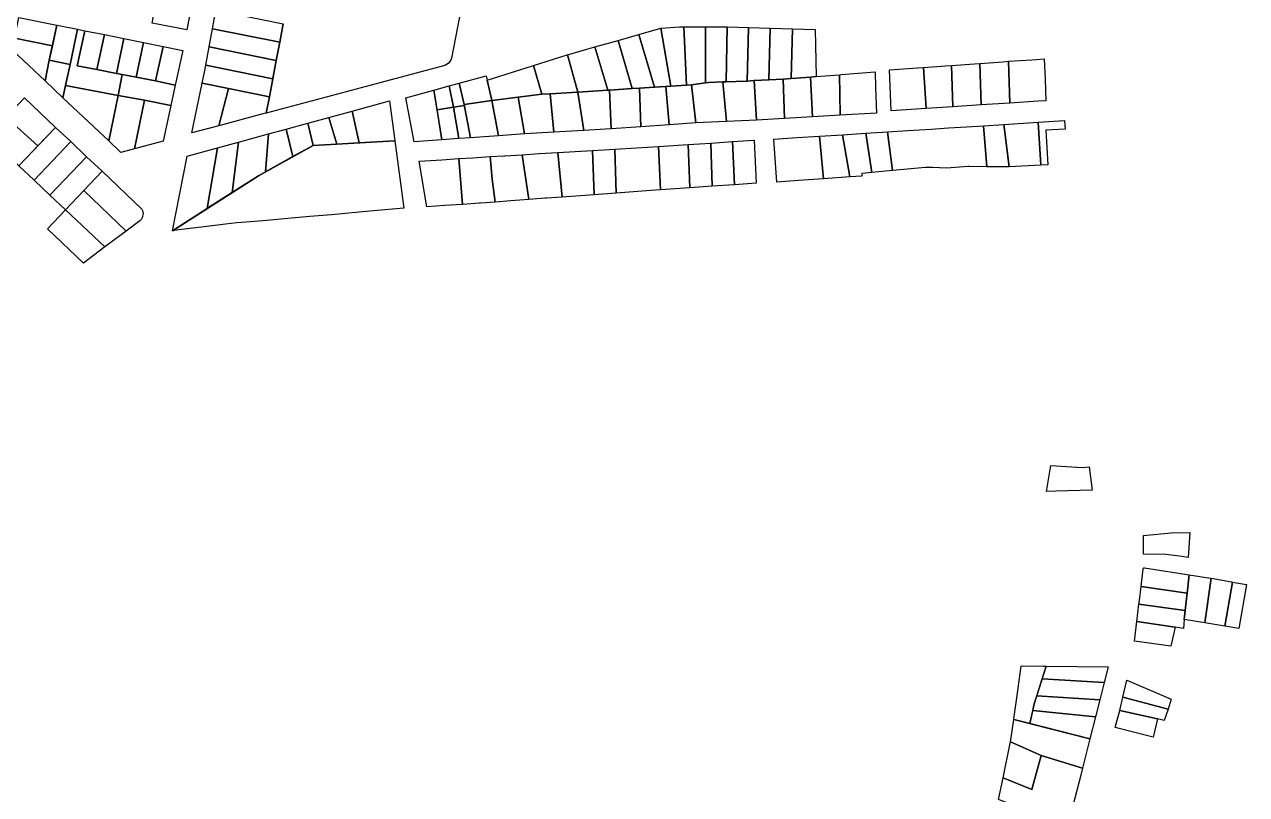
# Model space of a CAD drawing. Header units: millimetres. Extents: x 522658 to 553925, y 7796479 to 7820139.
# Drawn here: x 539905 to 540596, y 7805538 to 7805974 of the extents above; entities that cross this region are included whole.
import ezdxf

# ---------------------------------------------------------------- set-up
doc = ezdxf.new("R2010")
doc.units = ezdxf.units.MM
doc.layers.add('ZONA RESIDENCIAL 2 (ZR_2)', color=2, linetype='Continuous')

msp = doc.modelspace()

# ---------------------------------------------------------------- linework, layer by layer
at = {"layer": 'ZONA RESIDENCIAL 2 (ZR_2)'}
msp.add_lwpolyline([(540154.6, 7805994.67), (540146.75, 7805954.41), (540146.31, 7805953.33), (540145.69, 7805952.34), (540144.91, 7805951.47), (540144, 7805950.74), (540142.98, 7805950.17), (540106.96, 7805940.7), (540042.02, 7805923.35), (540043.77, 7805932.51), (540047.7, 7805953.11), (540049.66, 7805963.41), (540051.65, 7805973.83)], dxfattribs=at)
for points in [[(539999.45, 7805983.12), (539997.01, 7805970.46), (539977.38, 7805974.26), (539979.83, 7805986.96), (539999.45, 7805983.12)], [(540051.65, 7805973.83), (540049.66, 7805963.41), (540011.57, 7805971.1), (540013.5, 7805981.53), (540051.65, 7805973.83)], [(539921.02, 7805961.43), (539899.75, 7805965.73), (539899.87, 7805966.35), (539902.05, 7805977.51), (539923.53, 7805973.17), (539921.02, 7805961.43)], [(539919.28, 7805953.27), (539923.53, 7805973.17), (539923.67, 7805973.14), (539935.29, 7805970.79), (539931.03, 7805950.9), (539919.28, 7805953.27)], [(539960.56, 7805945.2), (539958.16, 7805933.36), (539928.48, 7805938.99), (539931.03, 7805950.9), (539935.29, 7805970.79), (539939.4, 7805969.96), (539935.09, 7805950.1), (539946.19, 7805947.99), (539957.26, 7805945.78), (539960.56, 7805945.2)], [(539935.09, 7805950.1), (539939.4, 7805969.96), (539950.47, 7805967.72), (539946.19, 7805947.99), (539935.09, 7805950.1)], [(539946.19, 7805947.99), (539950.47, 7805967.72), (539961.54, 7805965.48), (539957.26, 7805945.78), (539946.19, 7805947.99)], [(540049.66, 7805963.41), (540047.7, 7805953.11), (540009.67, 7805960.79), (540011.57, 7805971.1), (540049.66, 7805963.41)], [(540261.56, 7805937.9), (540253.12, 7805937.47), (540249.04, 7805937.26), (540241.11, 7805964.48), (540252.68, 7805967.76), (540261.56, 7805937.9)], [(540270.82, 7805938.55), (540267.99, 7805938.35), (540261.56, 7805937.9), (540252.68, 7805967.76), (540265.23, 7805971.31), (540270.82, 7805938.55)], [(540278.16, 7805972.18), (540279.68, 7805939.18), (540270.82, 7805938.55), (540265.23, 7805971.31), (540265.38, 7805971.35), (540275.7, 7805972.19), (540278.16, 7805972.18)], [(540290.42, 7805972.12), (540290.4, 7805940.43), (540282.48, 7805939.38), (540279.68, 7805939.18), (540278.16, 7805972.18), (540290.42, 7805972.12)], [(540302.62, 7805972.07), (540302.17, 7805941.03), (540300.24, 7805940.96), (540292.13, 7805940.66), (540290.4, 7805940.43), (540290.42, 7805972.12), (540302.62, 7805972.07)], [(540314.71, 7805971.73), (540313.97, 7805941.48), (540313.35, 7805941.45), (540302.17, 7805941.03), (540302.62, 7805972.07), (540314.71, 7805971.73)], [(540327.01, 7805971.39), (540326.3, 7805942.14), (540317.93, 7805941.7), (540313.97, 7805941.48), (540314.71, 7805971.73), (540327.01, 7805971.39)], [(540339.71, 7805971.04), (540338.88, 7805942.82), (540334.41, 7805942.58), (540326.3, 7805942.14), (540327.01, 7805971.39), (540339.71, 7805971.04)], [(540352.43, 7805970.68), (540353.08, 7805943.95), (540349.83, 7805943.69), (540338.88, 7805942.82), (540339.71, 7805971.04), (540352.43, 7805970.68)], [(539921.02, 7805961.43), (539919.28, 7805953.27), (539916.89, 7805941.49), (539898.41, 7805958.9), (539899.75, 7805965.73), (539921.02, 7805961.43)], [(539957.26, 7805945.78), (539961.54, 7805965.48), (539972.62, 7805963.35), (539968.34, 7805943.65), (539960.56, 7805945.2), (539957.26, 7805945.78)], [(539968.34, 7805943.65), (539972.62, 7805963.35), (539983.68, 7805961), (539979.44, 7805941.49), (539968.34, 7805943.65)], [(539979.44, 7805941.49), (539983.68, 7805961), (539994.75, 7805958.76), (539990.49, 7805939.17), (539979.44, 7805941.49)], [(540047.7, 7805953.11), (540045.73, 7805942.79), (540007.76, 7805950.46), (540009.67, 7805960.79), (540047.7, 7805953.11)], [(540235.25, 7805936.29), (540218.31, 7805935.1), (540218.17, 7805935.09), (540212.34, 7805956.34), (540227.93, 7805960.75), (540235.25, 7805936.29)], [(540249.04, 7805937.26), (540236.2, 7805936.36), (540235.25, 7805936.29), (540227.93, 7805960.75), (540241.11, 7805964.48), (540249.04, 7805937.26)], [(539931.03, 7805950.9), (539928.48, 7805938.99), (539926.98, 7805931.99), (539916.89, 7805941.49), (539919.28, 7805953.27), (539931.03, 7805950.9)], [(540218.17, 7805935.09), (540202.5, 7805934.24), (540197.91, 7805933.98), (540193.07, 7805950.28), (540212.22, 7805956.31), (540212.34, 7805956.34), (540218.17, 7805935.09)], [(540462.55, 7805928.98), (540446.28, 7805927.93), (540445.63, 7805951.46), (540458.69, 7805952.41), (540461.89, 7805952.62), (540462.55, 7805928.98)], [(540478.41, 7805930.01), (540462.55, 7805928.98), (540461.89, 7805952.62), (540475.08, 7805953.5), (540477.75, 7805953.68), (540481.96, 7805953.96), (540482.6, 7805942.51), (540482.94, 7805930.3), (540478.41, 7805930.01)], [(540045.73, 7805942.79), (540043.77, 7805932.51), (540005.72, 7805940.2), (540007.03, 7805946.5), (540007.76, 7805950.46), (540045.73, 7805942.79)], [(540197.91, 7805933.98), (540184.41, 7805932.33), (540169.57, 7805930.51), (540166.86, 7805942.03), (540193.07, 7805950.28), (540197.91, 7805933.98)], [(540387.13, 7805923.33), (540366.52, 7805922.13), (540366.33, 7805934.65), (540366.18, 7805945), (540367.09, 7805945.07), (540386.34, 7805946.61), (540386.64, 7805937.77), (540387.13, 7805923.33)], [(540415.28, 7805925.92), (540395.51, 7805924.64), (540394.54, 7805947.76), (540410.43, 7805948.91), (540413.83, 7805949.16), (540415.28, 7805925.92)], [(540430.26, 7805926.89), (540415.28, 7805925.92), (540413.83, 7805949.16), (540426.19, 7805950.05), (540429.62, 7805950.3), (540430.26, 7805926.89)], [(540446.28, 7805927.93), (540430.26, 7805926.89), (540429.62, 7805950.3), (540442.56, 7805951.24), (540445.63, 7805951.46), (540446.28, 7805927.93)], [(539958.16, 7805933.36), (539952.91, 7805907.55), (539926.98, 7805931.99), (539928.48, 7805938.99), (539958.16, 7805933.36)], [(539987.98, 7805927.6), (539973.15, 7805930.55), (539958.16, 7805933.36), (539960.56, 7805945.2), (539968.34, 7805943.65), (539979.44, 7805941.49), (539990.49, 7805939.17), (539987.98, 7805927.6)], [(540020.58, 7805937.2), (540015.11, 7805916.14), (539999.89, 7805912.06), (540005.72, 7805940.2), (540020.58, 7805937.2)], [(540147.93, 7805926.63), (540138.6, 7805925.23), (540136.86, 7805936.38), (540145.53, 7805938.74), (540147.93, 7805926.63)], [(540147.93, 7805926.63), (540145.53, 7805938.74), (540151.16, 7805940.27), (540153.96, 7805928.12), (540154.09, 7805927.56), (540147.93, 7805926.63)], [(540169.57, 7805930.51), (540153.96, 7805928.12), (540151.16, 7805940.27), (540166.32, 7805944.4), (540166.86, 7805942.03), (540169.57, 7805930.51)], [(540269.91, 7805916.73), (540253.93, 7805915.6), (540253.12, 7805937.47), (540261.56, 7805937.9), (540267.99, 7805938.35), (540269.91, 7805916.73)], [(540285, 7805917.79), (540269.91, 7805916.73), (540267.99, 7805938.35), (540270.82, 7805938.55), (540279.68, 7805939.18), (540282.48, 7805939.38), (540285, 7805917.79)], [(540302.29, 7805918.6), (540285, 7805917.79), (540282.48, 7805939.38), (540290.4, 7805940.43), (540292.13, 7805940.66), (540300.24, 7805940.96), (540302.29, 7805918.6)], [(540319.33, 7805919.39), (540302.29, 7805918.6), (540300.24, 7805940.96), (540302.17, 7805941.03), (540313.35, 7805941.45), (540313.97, 7805941.48), (540317.93, 7805941.7), (540319.33, 7805919.39)], [(540335.19, 7805920.31), (540319.33, 7805919.39), (540317.93, 7805941.7), (540326.3, 7805942.14), (540334.41, 7805942.58), (540335.19, 7805920.31)], [(540350.92, 7805921.22), (540335.19, 7805920.31), (540334.41, 7805942.58), (540338.88, 7805942.82), (540349.83, 7805943.69), (540350.92, 7805921.22)], [(540366.52, 7805922.13), (540350.92, 7805921.22), (540349.83, 7805943.69), (540353.08, 7805943.95), (540366.18, 7805945), (540366.52, 7805922.13)], [(539912.82, 7805904.73), (539894.87, 7805921.07), (539905.2, 7805931.94), (539922.83, 7805915.25), (539912.82, 7805904.73)], [(539973.15, 7805930.55), (539967.54, 7805903.14), (539959.82, 7805901.04), (539952.91, 7805907.55), (539958.16, 7805933.36), (539973.15, 7805930.55)], [(540015.11, 7805916.14), (540020.58, 7805937.2), (540043.77, 7805932.51), (540042.02, 7805923.35), (540040.12, 7805922.84), (540015.11, 7805916.14)], [(540141.26, 7805908.23), (540125.57, 7805907.1), (540120.97, 7805932.05), (540136.86, 7805936.38), (540141.26, 7805908.23)], [(540188.13, 7805911.59), (540173.31, 7805910.52), (540169.57, 7805930.51), (540184.41, 7805932.33), (540188.13, 7805911.59)], [(540204.7, 7805912.54), (540188.19, 7805911.59), (540188.13, 7805911.59), (540184.41, 7805932.33), (540197.91, 7805933.98), (540202.5, 7805934.24), (540204.7, 7805912.54)], [(540221.67, 7805913.52), (540204.7, 7805912.54), (540202.5, 7805934.24), (540218.17, 7805935.09), (540221.67, 7805913.52)], [(540237.07, 7805914.41), (540236.96, 7805914.4), (540221.67, 7805913.52), (540218.17, 7805935.09), (540218.31, 7805935.1), (540235.25, 7805936.29), (540236.2, 7805936.36), (540237.07, 7805914.41)], [(540253.93, 7805915.6), (540237.07, 7805914.41), (540236.2, 7805936.36), (540249.04, 7805937.26), (540253.12, 7805937.47), (540253.93, 7805915.6)], [(539967.54, 7805903.14), (539973.15, 7805930.55), (539987.98, 7805927.6), (539983.6, 7805907.52), (539967.54, 7805903.14)], [(540094.55, 7805906.51), (540090.59, 7805924.44), (540111.7, 7805930.21), (540114.7, 7805907.67), (540094.55, 7805906.51)], [(540150.84, 7805908.91), (540141.26, 7805908.23), (540138.6, 7805925.23), (540147.93, 7805926.63), (540150.84, 7805908.91)], [(540150.84, 7805908.91), (540147.93, 7805926.63), (540154.09, 7805927.56), (540154.41, 7805926.18), (540157.5, 7805909.39), (540150.84, 7805908.91)], [(540153.96, 7805928.12), (540169.57, 7805930.51), (540173.31, 7805910.52), (540157.5, 7805909.39), (540154.41, 7805926.18), (540153.96, 7805928.12)], [(539909.76, 7805901.51), (539902.12, 7805893.48), (539884.48, 7805910.14), (539891.81, 7805917.85), (539894.87, 7805921.07), (539912.82, 7805904.73), (539909.76, 7805901.51)], [(540068.52, 7805905.02), (540057.09, 7805898.68), (540053.3, 7805914.24), (540065.61, 7805917.61), (540068.52, 7805905.02)], [(540068.52, 7805905.02), (540065.61, 7805917.61), (540077.33, 7805920.82), (540081.94, 7805905.79), (540081.76, 7805905.78), (540068.52, 7805905.02)], [(540081.94, 7805905.79), (540077.33, 7805920.82), (540077.45, 7805920.85), (540090.59, 7805924.44), (540094.55, 7805906.51), (540081.94, 7805905.79)], [(540480.04, 7805893.81), (540462.2, 7805892.87), (540459.23, 7805916.92), (540478.51, 7805918.16), (540480.04, 7805893.81)], [(540493.83, 7805914.2), (540482.98, 7805913.59), (540484.14, 7805894.02), (540480.04, 7805893.81), (540478.51, 7805918.16), (540493.55, 7805919.12), (540493.83, 7805914.2)], [(539931.38, 7805907.16), (539910.79, 7805885.29), (539902.12, 7805893.48), (539909.76, 7805901.51), (539922.83, 7805915.25), (539931.38, 7805907.16)], [(540041.6, 7805890.09), (540041.53, 7805890.05), (540037.62, 7805887.88), (540023.27, 7805878.7), (540022.76, 7805878.38), (540026.28, 7805906.85), (540043.26, 7805911.5), (540041.6, 7805890.09)], [(540057.09, 7805898.68), (540041.6, 7805890.09), (540043.26, 7805911.5), (540043.34, 7805911.52), (540053.3, 7805914.24), (540057.09, 7805898.68)], [(540372.06, 7805887.22), (540357.18, 7805886.12), (540354.9, 7805910.23), (540367.89, 7805911.06), (540372.06, 7805887.22)], [(540384.56, 7805889.62), (540378.8, 7805889.06), (540378.8, 7805887.71), (540372.06, 7805887.22), (540367.89, 7805911.06), (540381.05, 7805911.9), (540384.56, 7805889.62)], [(540396.26, 7805890.75), (540384.56, 7805889.62), (540381.05, 7805911.9), (540393.46, 7805912.7), (540396.26, 7805890.75)], [(540447.74, 7805916.18), (540449.6, 7805893), (540439.5, 7805893.1), (540439.05, 7805893.07), (540429.24, 7805892.4), (540426.66, 7805892.23), (540419.01, 7805892.44), (540414.91, 7805892.55), (540406.59, 7805891.75), (540396.26, 7805890.75), (540393.46, 7805912.7), (540404.85, 7805913.43), (540418, 7805914.27), (540427.95, 7805914.91), (540438.01, 7805915.56), (540447.74, 7805916.18)], [(540462.2, 7805892.87), (540449.6, 7805893), (540447.74, 7805916.18), (540459.23, 7805916.92), (540462.2, 7805892.87)], [(539940.4, 7805898.63), (539919.65, 7805876.92), (539910.79, 7805885.29), (539931.38, 7805907.16), (539940.4, 7805898.63)], [(539988.94, 7805856.75), (540037.62, 7805887.88), (540068.52, 7805905.02), (540114.7, 7805907.67), (540119.78, 7805869.43), (540102.72, 7805867.93), (540090.61, 7805866.86), (540078.88, 7805865.83), (540066.72, 7805864.76), (540054.18, 7805863.66), (540042.29, 7805862.61), (540030.64, 7805861.59), (540025.45, 7805861.13), (540018.98, 7805860.37), (540006.94, 7805858.96), (539992.62, 7805857.2), (539988.94, 7805856.75)], [(540022.76, 7805878.38), (540009.35, 7805869.8), (540008.63, 7805869.34), (540014.4, 7805903.6), (540026.28, 7805906.85), (540022.76, 7805878.38)], [(540252.23, 7805878.99), (540239.99, 7805878.08), (540239.11, 7805902.92), (540251.39, 7805903.7), (540263.77, 7805904.49), (540264.9, 7805879.9), (540259.52, 7805879.53), (540252.23, 7805878.99)], [(540281.53, 7805881.03), (540264.9, 7805879.9), (540263.77, 7805904.49), (540280.63, 7805905.56), (540281.53, 7805881.03)], [(540294.29, 7805881.9), (540281.53, 7805881.03), (540280.63, 7805905.56), (540293.54, 7805906.38), (540294.29, 7805881.9)], [(540306.86, 7805882.75), (540294.29, 7805881.9), (540293.54, 7805906.38), (540305.64, 7805907.15), (540306.86, 7805882.75)], [(540306.86, 7805882.75), (540305.64, 7805907.15), (540317.76, 7805907.93), (540318.01, 7805907.95), (540319.03, 7805883.58), (540306.86, 7805882.75)], [(540343.12, 7805885.09), (540330.82, 7805884.19), (540329.18, 7805908.58), (540342.37, 7805909.43), (540354.9, 7805910.23), (540357.18, 7805886.12), (540343.12, 7805885.09)], [(539949.14, 7805890.36), (539938.84, 7805879.51), (539928.46, 7805868.59), (539919.65, 7805876.92), (539940.4, 7805898.63), (539949.14, 7805890.36)], [(540008.63, 7805869.34), (539988.94, 7805856.75), (539997.19, 7805898.89), (540014.4, 7805903.6), (540008.63, 7805869.34)], [(540143.01, 7805871), (540132.79, 7805870.3), (540128.51, 7805896.09), (540141.24, 7805896.91), (540150.97, 7805897.54), (540153.04, 7805871.68), (540149.51, 7805871.44), (540143.01, 7805871)], [(540162.6, 7805872.35), (540153.04, 7805871.68), (540150.97, 7805897.54), (540158.86, 7805898.05), (540168.63, 7805898.69), (540169.75, 7805885.91), (540171.52, 7805873), (540163.24, 7805872.39), (540162.6, 7805872.35)], [(540180.38, 7805873.66), (540171.52, 7805873), (540169.75, 7805885.91), (540168.63, 7805898.69), (540176.36, 7805899.19), (540176.88, 7805899.22), (540186.73, 7805899.79), (540190.55, 7805874.41), (540180.38, 7805873.66)], [(540199.75, 7805875.09), (540190.55, 7805874.41), (540186.73, 7805899.79), (540196.42, 7805900.36), (540206.86, 7805900.97), (540209.39, 7805875.81), (540200.45, 7805875.14), (540199.75, 7805875.09)], [(540227.45, 7805877.15), (540209.39, 7805875.81), (540206.86, 7805900.97), (540226.48, 7805902.11), (540227.45, 7805877.15)], [(540239.99, 7805878.08), (540227.45, 7805877.15), (540226.48, 7805902.11), (540239.11, 7805902.92), (540239.99, 7805878.08)], [(539962.74, 7805856.55), (539938.84, 7805879.51), (539949.14, 7805890.36), (539971.71, 7805869), (539972.04, 7805868.22), (539972.25, 7805867.4), (539972.32, 7805866.56), (539972.27, 7805865.72), (539972.09, 7805864.9), (539971.79, 7805864.11), (539971.37, 7805863.38), (539970.84, 7805862.72), (539970.48, 7805862.37), (539962.74, 7805856.55)], [(539962.74, 7805856.55), (539950.74, 7805847.54), (539928.46, 7805868.59), (539938.84, 7805879.51), (539962.74, 7805856.55)], [(539918.28, 7805857.88), (539928.46, 7805868.59), (539950.74, 7805847.54), (539938.56, 7805838.39), (539918.28, 7805857.88)], [(540507.37, 7805723.04), (540509.11, 7805709.87), (540488.51, 7805709.37), (540483.34, 7805709.24), (540485.74, 7805723.83), (540503.58, 7805722.81), (540507.37, 7805723.04)], [(540563.43, 7805671.78), (540558.53, 7805672.6), (540550.9, 7805673.48), (540538.16, 7805673.73), (540538.26, 7805684.22), (540553.74, 7805685.86), (540564.45, 7805685.94), (540563.43, 7805671.78)], [(540562.89, 7805651.71), (540536.82, 7805655.35), (540538.02, 7805665.31), (540538.02, 7805665.41), (540538.04, 7805665.51), (540538.07, 7805665.61), (540538.12, 7805665.7), (540538.19, 7805665.78), (540538.26, 7805665.85), (540538.35, 7805665.9), (540538.45, 7805665.94), (540538.55, 7805665.96), (540538.65, 7805665.97), (540538.75, 7805665.96), (540564.07, 7805662), (540562.89, 7805651.71)], [(540576.46, 7805660.06), (540572.88, 7805634.8), (540561.16, 7805636.74), (540561.75, 7805641.85), (540562.89, 7805651.71), (540564.07, 7805662), (540576.11, 7805660.12), (540576.46, 7805660.06)], [(540561.75, 7805641.85), (540535.62, 7805645.37), (540535.87, 7805647.48), (540536.82, 7805655.35), (540562.89, 7805651.71), (540561.75, 7805641.85)], [(540588.46, 7805657.91), (540584.11, 7805632.94), (540572.88, 7805634.8), (540576.46, 7805660.06), (540587.98, 7805658), (540588.46, 7805657.91)], [(540596.47, 7805656.48), (540592.14, 7805631.61), (540592.09, 7805631.62), (540584.11, 7805632.94), (540588.46, 7805657.91), (540596.47, 7805656.48)], [(540561.75, 7805641.85), (540561.16, 7805636.74), (540560.72, 7805631.72), (540556.06, 7805632.4), (540534.44, 7805635.58), (540535.62, 7805645.37), (540561.75, 7805641.85)], [(540556.06, 7805632.4), (540553.55, 7805621.68), (540533.1, 7805624.38), (540534.44, 7805635.58), (540556.06, 7805632.4)], [(540483.21, 7805610.32), (540476.38, 7805588.95), (540473.88, 7805577.78), (540464.84, 7805580.09), (540464.92, 7805580.57), (540466.73, 7805593.77), (540469.05, 7805610.34), (540469.56, 7805610.43), (540481.7, 7805610.33), (540483.21, 7805610.32)], [(540515.87, 7805601.03), (540480.93, 7805603.2), (540483.21, 7805610.32), (540518.14, 7805610.01), (540515.87, 7805601.03)], [(540513.42, 7805591.33), (540477.85, 7805593.54), (540480.93, 7805603.2), (540515.87, 7805601.03), (540513.42, 7805591.33)], [(540526.58, 7805592.81), (540528.76, 7805602.43), (540553.91, 7805591.56), (540552.04, 7805585.99), (540526.58, 7805592.81)], [(540510.97, 7805581.63), (540475.56, 7805585.29), (540476.38, 7805588.95), (540477.85, 7805593.54), (540513.42, 7805591.33), (540510.97, 7805581.63)], [(540552.04, 7805585.99), (540549.87, 7805579.55), (540546.17, 7805580.43), (540524.73, 7805585.21), (540526.58, 7805592.81), (540552.04, 7805585.99)], [(540503.62, 7805552.53), (540480.27, 7805559.8), (540462.86, 7805567.54), (540464.84, 7805580.09), (540507.81, 7805569.13), (540503.62, 7805552.53)], [(540510.97, 7805581.63), (540507.81, 7805569.13), (540473.88, 7805577.78), (540475.56, 7805585.29), (540510.97, 7805581.63)], [(540546.17, 7805580.43), (540543.74, 7805570.2), (540522.23, 7805575.54), (540524.73, 7805585.21), (540546.17, 7805580.43)], [(540480.27, 7805559.8), (540474.97, 7805540.47), (540458.88, 7805547.11), (540462.73, 7805566.75), (540462.86, 7805567.54), (540480.27, 7805559.8)], [(540502.65, 7805548.69), (540498.12, 7805531.36), (540494.91, 7805519.85), (540471.77, 7805528.77), (540456.1, 7805534.81), (540458.7, 7805546.18), (540458.88, 7805547.11), (540474.97, 7805540.47), (540480.27, 7805559.8), (540503.62, 7805552.53), (540502.65, 7805548.69)]]:
    msp.add_lwpolyline(points, close=True, dxfattribs=at)

doc.saveas('drawing.dxf')
